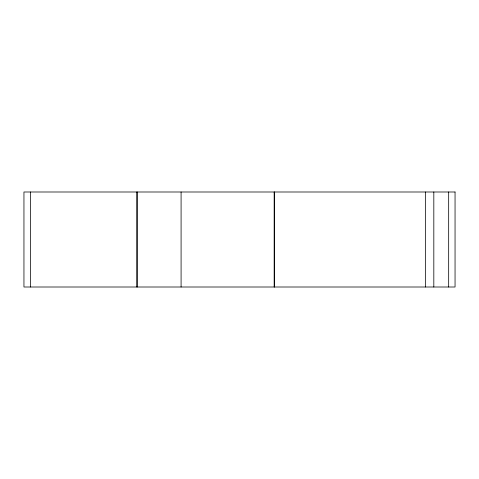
<?xml version="1.0" encoding="UTF-8"?>
<svg xmlns="http://www.w3.org/2000/svg" width="479" height="479" viewBox="0 0 479 479"><rect width="100%" height="100%" fill="white"/><g stroke="black" fill="none" stroke-linecap="round" stroke-linejoin="round"><path stroke-width="0.72" d="M448.667 191.995L448.667 287.005M433.818 191.995L433.818 287.005M425.358 191.995L425.358 287.005M274.383 191.995L274.383 287.005M274.162 191.995L274.162 287.005M181.086 191.995L181.086 287.005M137.216 191.995L137.216 287.005M136.85 191.995L136.85 287.005M30.482 191.995L30.482 287.005M455.05 191.995L23.95 191.995L23.95 287.005L455.05 287.005L455.05 191.995"/></g></svg>
